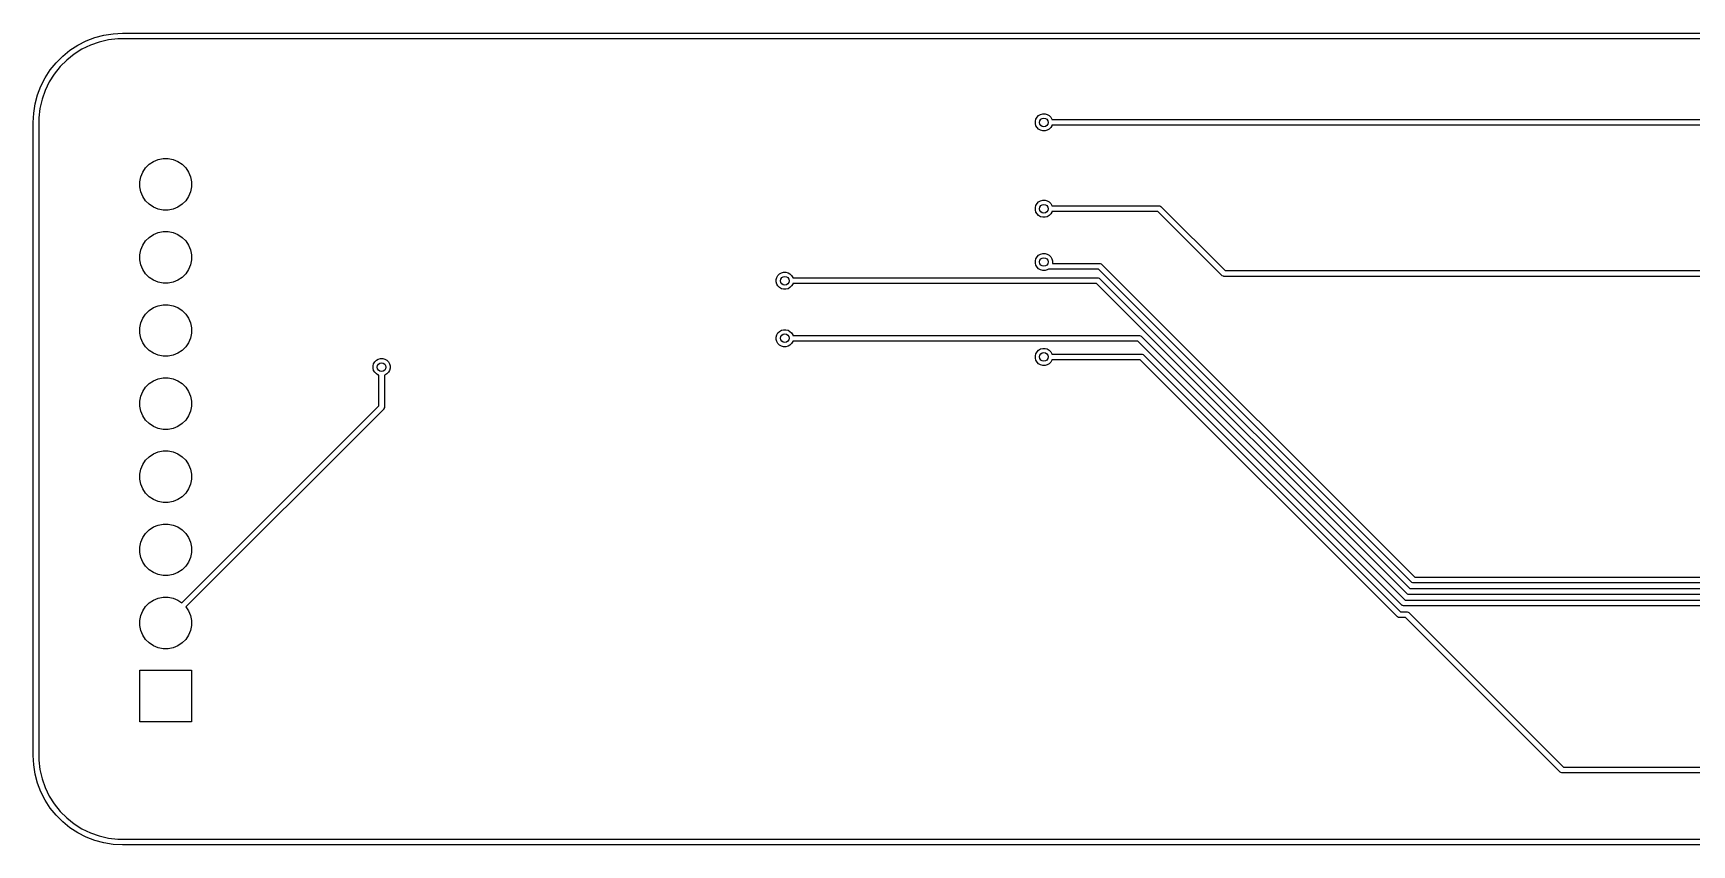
# Model space of a CAD drawing. Extents: x 1.67 to 6.2, y -2.52 to -1.41.
# Drawn here: x 1.669 to 3.937, y -2.524 to -1.413 of the extents above; entities that cross this region are included whole.
import ezdxf

# ---------------------------------------------------------------- set-up
doc = ezdxf.new("R2010")
doc.units = 0
doc.header["$MEASUREMENT"] = 0
doc.layers.add('BLACK', color=7, linetype='CONTINUOUS')

msp = doc.modelspace()

# ---------------------------------------------------------------- linework, layer by layer
at = {"layer": 'BLACK', "linetype": 'CONTINUOUS'}
for p, q in [((1.7303, -1.4297), (1.7417, -1.4239)), ((1.7417, -1.4239), (1.7536, -1.4194)), ((1.7597, -1.4255), (1.7476, -1.4298)), ((1.7536, -1.4194), (1.766, -1.4161)), ((1.7722, -1.4227), (1.7597, -1.4255)), ((1.766, -1.4161), (1.7786, -1.4141)), ((1.7849, -1.4213), (1.7722, -1.4227)), ((1.7786, -1.4141), (1.7913, -1.4134)), ((1.7913, -1.4213), (1.7849, -1.4213)), ((1.7913, -1.4134), (6.0827, -1.4134)), ((6.0827, -1.4213), (1.7913, -1.4213)), ((1.7006, -1.4538), (1.7097, -1.4447)), ((1.7151, -1.4502), (1.7061, -1.4592)), ((1.7097, -1.4447), (1.7196, -1.4367)), ((1.7252, -1.4422), (1.7151, -1.4502)), ((1.7196, -1.4367), (1.7303, -1.4297)), ((1.736, -1.4353), (1.7252, -1.4422)), ((1.7476, -1.4298), (1.736, -1.4353)), ((1.6856, -1.4744), (1.6926, -1.4637)), ((1.6981, -1.4693), (1.6913, -1.4801)), ((1.6926, -1.4637), (1.7006, -1.4538)), ((1.7061, -1.4592), (1.6981, -1.4693)), ((1.6753, -1.4977), (1.6798, -1.4858)), ((1.6798, -1.4858), (1.6856, -1.4744)), ((1.6857, -1.4917), (1.6815, -1.5038)), ((1.6913, -1.4801), (1.6857, -1.4917)), ((1.67, -1.5227), (1.672, -1.5101)), ((1.672, -1.5101), (1.6753, -1.4977)), ((1.6786, -1.5163), (1.6772, -1.529)), ((1.6815, -1.5038), (1.6786, -1.5163)), ((1.6693, -1.5354), (1.67, -1.5227)), ((1.6693, -2.4016), (1.6693, -1.5354)), ((1.6772, -1.529), (1.6772, -1.5354)), ((1.6772, -1.5354), (1.6772, -2.4016)), ((3.0395, -1.5339), (3.0403, -1.5309)), ((3.0395, -1.537), (3.0395, -1.5339)), ((3.0403, -1.54), (3.0395, -1.537)), ((3.0403, -1.5309), (3.0418, -1.5282)), ((3.0418, -1.5426), (3.0403, -1.54)), ((3.0418, -1.5282), (3.044, -1.5261)), ((3.044, -1.5261), (3.0467, -1.5245)), ((3.0467, -1.5245), (3.0496, -1.5237)), ((3.0496, -1.5237), (3.0527, -1.5237)), ((3.0527, -1.5237), (3.0557, -1.5245)), ((3.0557, -1.5245), (3.0584, -1.5261)), ((3.0584, -1.5261), (3.0606, -1.5282)), ((3.0606, -1.5282), (3.0621, -1.5309)), ((3.0621, -1.54), (3.0606, -1.5426)), ((3.0621, -1.5309), (3.0622, -1.5315)), ((3.0622, -1.5394), (3.0621, -1.54)), ((3.0622, -1.5315), (4.5866, -1.5315)), ((4.585, -1.5394), (3.0622, -1.5394)), ((3.044, -1.5448), (3.0418, -1.5426)), ((3.0467, -1.5463), (3.044, -1.5448)), ((3.0496, -1.5471), (3.0467, -1.5463)), ((3.0527, -1.5471), (3.0496, -1.5471)), ((3.0557, -1.5463), (3.0527, -1.5471)), ((3.0584, -1.5448), (3.0557, -1.5463)), ((3.0606, -1.5426), (3.0584, -1.5448)), ((1.8337, -1.5888), (1.8401, -1.5862)), ((1.8401, -1.5862), (1.8469, -1.5848)), ((1.8469, -1.5848), (1.8539, -1.5848)), ((1.8539, -1.5848), (1.8607, -1.5862)), ((1.8607, -1.5862), (1.8671, -1.5888)), ((1.8151, -1.6166), (1.8165, -1.6098)), ((1.8165, -1.6098), (1.8191, -1.6034)), ((1.8191, -1.6034), (1.823, -1.5976)), ((1.823, -1.5976), (1.8279, -1.5927)), ((1.8279, -1.5927), (1.8337, -1.5888)), ((1.8671, -1.5888), (1.8729, -1.5927)), ((1.8729, -1.5927), (1.8778, -1.5976)), ((1.8778, -1.5976), (1.8816, -1.6034)), ((1.8816, -1.6034), (1.8843, -1.6098)), ((1.8843, -1.6098), (1.8857, -1.6166)), ((1.8151, -1.6236), (1.8151, -1.6166)), ((1.8165, -1.6304), (1.8151, -1.6236)), ((1.8191, -1.6368), (1.8165, -1.6304)), ((1.8843, -1.6304), (1.8816, -1.6368)), ((1.8857, -1.6236), (1.8843, -1.6304)), ((1.8857, -1.6166), (1.8857, -1.6236)), ((1.823, -1.6426), (1.8191, -1.6368)), ((1.8279, -1.6475), (1.823, -1.6426)), ((1.8337, -1.6513), (1.8279, -1.6475)), ((1.8401, -1.654), (1.8337, -1.6513)), ((1.8469, -1.6553), (1.8401, -1.654)), ((1.8539, -1.6553), (1.8469, -1.6553)), ((1.8607, -1.654), (1.8539, -1.6553)), ((1.8671, -1.6513), (1.8607, -1.654)), ((1.8729, -1.6475), (1.8671, -1.6513)), ((1.8778, -1.6426), (1.8729, -1.6475)), ((1.8816, -1.6368), (1.8778, -1.6426)), ((3.0395, -1.652), (3.0403, -1.649)), ((3.0395, -1.6551), (3.0395, -1.652)), ((3.0403, -1.6581), (3.0395, -1.6551)), ((3.0403, -1.649), (3.0418, -1.6464)), ((3.0418, -1.6464), (3.044, -1.6442)), ((3.044, -1.6442), (3.0467, -1.6426)), ((3.0467, -1.6426), (3.0496, -1.6418)), ((3.0496, -1.6418), (3.0527, -1.6418)), ((3.0527, -1.6418), (3.0557, -1.6426)), ((3.0557, -1.6426), (3.0584, -1.6442)), ((3.0584, -1.6442), (3.0606, -1.6464)), ((3.0606, -1.6464), (3.0621, -1.649)), ((3.0621, -1.649), (3.0622, -1.6496)), ((3.0622, -1.6496), (3.2087, -1.6496)), ((3.2087, -1.6496), (3.2095, -1.6497)), ((3.2095, -1.6497), (3.2109, -1.6503)), ((3.2109, -1.6503), (3.2115, -1.6508)), ((3.2115, -1.6508), (3.299, -1.7382)), ((3.0418, -1.6607), (3.0403, -1.6581)), ((3.044, -1.6629), (3.0418, -1.6607)), ((3.0467, -1.6645), (3.044, -1.6629)), ((3.0496, -1.6653), (3.0467, -1.6645)), ((3.0527, -1.6653), (3.0496, -1.6653)), ((3.0557, -1.6645), (3.0527, -1.6653)), ((3.0584, -1.6629), (3.0557, -1.6645)), ((3.0606, -1.6607), (3.0584, -1.6629)), ((3.0621, -1.6581), (3.0606, -1.6607)), ((3.0622, -1.6575), (3.0621, -1.6581)), ((3.2071, -1.6575), (3.0622, -1.6575)), ((3.2945, -1.7449), (3.2071, -1.6575)), ((1.8191, -1.7034), (1.823, -1.6976)), ((1.823, -1.6976), (1.8279, -1.6927)), ((1.8279, -1.6927), (1.8337, -1.6888)), ((1.8337, -1.6888), (1.8401, -1.6862)), ((1.8401, -1.6862), (1.8469, -1.6848)), ((1.8469, -1.6848), (1.8539, -1.6848)), ((1.8539, -1.6848), (1.8607, -1.6862)), ((1.8607, -1.6862), (1.8671, -1.6888)), ((1.8671, -1.6888), (1.8729, -1.6927)), ((1.8729, -1.6927), (1.8778, -1.6976)), ((1.8778, -1.6976), (1.8816, -1.7034)), ((1.8151, -1.7166), (1.8165, -1.7098)), ((1.8151, -1.7236), (1.8151, -1.7166)), ((1.8165, -1.7098), (1.8191, -1.7034)), ((1.8816, -1.7034), (1.8843, -1.7098)), ((1.8843, -1.7098), (1.8857, -1.7166)), ((1.8857, -1.7166), (1.8857, -1.7236)), ((3.0395, -1.7248), (3.0403, -1.7219)), ((3.0403, -1.7219), (3.0418, -1.7192)), ((3.0418, -1.7192), (3.044, -1.717)), ((3.044, -1.717), (3.0467, -1.7155)), ((3.0467, -1.7155), (3.0496, -1.7147)), ((3.0496, -1.7147), (3.0527, -1.7147)), ((3.0527, -1.7147), (3.0557, -1.7155)), ((3.0557, -1.7155), (3.0584, -1.717)), ((3.0584, -1.717), (3.0606, -1.7192)), ((3.0606, -1.7192), (3.0621, -1.7219)), ((3.0621, -1.7219), (3.0629, -1.7248)), ((1.8165, -1.7304), (1.8151, -1.7236)), ((1.8191, -1.7368), (1.8165, -1.7304)), ((1.823, -1.7426), (1.8191, -1.7368)), ((1.8279, -1.7475), (1.823, -1.7426)), ((1.8778, -1.7426), (1.8729, -1.7475)), ((1.8816, -1.7368), (1.8778, -1.7426)), ((1.8843, -1.7304), (1.8816, -1.7368)), ((1.8857, -1.7236), (1.8843, -1.7304)), ((2.6859, -1.7474), (2.6875, -1.7448)), ((2.6875, -1.7448), (2.6897, -1.7426)), ((2.6897, -1.7426), (2.6923, -1.7411)), ((2.6923, -1.7411), (2.6953, -1.7403)), ((2.6953, -1.7403), (2.6984, -1.7403)), ((2.6984, -1.7403), (2.7014, -1.7411)), ((2.7014, -1.7411), (2.704, -1.7426)), ((2.704, -1.7426), (2.7062, -1.7448)), ((2.7062, -1.7448), (2.7078, -1.7474)), ((3.0395, -1.7279), (3.0395, -1.7248)), ((3.0403, -1.7309), (3.0395, -1.7279)), ((3.0418, -1.7336), (3.0403, -1.7309)), ((3.044, -1.7357), (3.0418, -1.7336)), ((3.0467, -1.7373), (3.044, -1.7357)), ((3.0496, -1.7381), (3.0467, -1.7373)), ((3.0527, -1.7381), (3.0496, -1.7381)), ((3.0557, -1.7373), (3.0527, -1.7381)), ((3.0576, -1.7362), (3.0557, -1.7373)), ((3.1257, -1.7362), (3.0576, -1.7362)), ((3.0629, -1.7279), (3.0628, -1.7283)), ((3.0628, -1.7283), (3.1273, -1.7283)), ((3.0629, -1.7248), (3.0629, -1.7279)), ((3.5537, -2.1642), (3.1257, -1.7362)), ((3.1273, -1.7283), (3.1281, -1.7284)), ((3.1281, -1.7284), (3.1295, -1.729)), ((3.1295, -1.729), (3.1301, -1.7295)), ((3.1301, -1.7295), (3.5581, -2.1575)), ((3.2951, -1.7454), (3.2945, -1.7449)), ((3.2966, -1.746), (3.2951, -1.7454)), ((3.2973, -1.7461), (3.2966, -1.746)), ((4.7174, -1.7461), (3.2973, -1.7461)), ((3.299, -1.7382), (4.719, -1.7382)), ((1.8337, -1.7513), (1.8279, -1.7475)), ((1.8401, -1.754), (1.8337, -1.7513)), ((1.8469, -1.7553), (1.8401, -1.754)), ((1.8539, -1.7553), (1.8469, -1.7553)), ((1.8607, -1.754), (1.8539, -1.7553)), ((1.8671, -1.7513), (1.8607, -1.754)), ((1.8729, -1.7475), (1.8671, -1.7513)), ((2.6851, -1.7504), (2.6859, -1.7474)), ((2.6851, -1.7535), (2.6851, -1.7504)), ((2.6859, -1.7565), (2.6851, -1.7535)), ((2.6875, -1.7592), (2.6859, -1.7565)), ((2.6897, -1.7613), (2.6875, -1.7592)), ((2.6923, -1.7629), (2.6897, -1.7613)), ((2.6953, -1.7637), (2.6923, -1.7629)), ((2.6984, -1.7637), (2.6953, -1.7637)), ((2.7014, -1.7629), (2.6984, -1.7637)), ((2.704, -1.7613), (2.7014, -1.7629)), ((2.7062, -1.7592), (2.704, -1.7613)), ((2.7078, -1.7565), (2.7062, -1.7592)), ((2.7078, -1.7474), (2.7079, -1.748)), ((2.7079, -1.7559), (2.7078, -1.7565)), ((2.7079, -1.748), (3.1247, -1.748)), ((3.1231, -1.7559), (2.7079, -1.7559)), ((3.5472, -2.1799), (3.1231, -1.7559)), ((3.1247, -1.748), (3.1255, -1.7481)), ((3.1255, -1.7481), (3.1269, -1.7487)), ((3.1269, -1.7487), (3.1275, -1.7492)), ((3.1275, -1.7492), (3.5516, -2.1732)), ((1.8279, -1.7927), (1.8337, -1.7888)), ((1.8337, -1.7888), (1.8401, -1.7862)), ((1.8401, -1.7862), (1.8469, -1.7848)), ((1.8469, -1.7848), (1.8539, -1.7848)), ((1.8539, -1.7848), (1.8607, -1.7862)), ((1.8607, -1.7862), (1.8671, -1.7888)), ((1.8671, -1.7888), (1.8729, -1.7927)), ((1.8151, -1.8166), (1.8165, -1.8098)), ((1.8165, -1.8098), (1.8191, -1.8034)), ((1.8191, -1.8034), (1.823, -1.7976)), ((1.823, -1.7976), (1.8279, -1.7927)), ((1.8729, -1.7927), (1.8778, -1.7976)), ((1.8778, -1.7976), (1.8816, -1.8034)), ((1.8816, -1.8034), (1.8843, -1.8098)), ((1.8843, -1.8098), (1.8857, -1.8166)), ((1.8151, -1.8236), (1.8151, -1.8166)), ((1.8165, -1.8304), (1.8151, -1.8236)), ((1.8191, -1.8368), (1.8165, -1.8304)), ((1.823, -1.8426), (1.8191, -1.8368)), ((1.8816, -1.8368), (1.8778, -1.8426)), ((1.8843, -1.8304), (1.8816, -1.8368)), ((1.8857, -1.8236), (1.8843, -1.8304)), ((1.8857, -1.8166), (1.8857, -1.8236)), ((2.6851, -1.8292), (2.6859, -1.8262)), ((2.6851, -1.8323), (2.6851, -1.8292)), ((2.6859, -1.8352), (2.6851, -1.8323)), ((2.6859, -1.8262), (2.6875, -1.8235)), ((2.6875, -1.8379), (2.6859, -1.8352)), ((2.6875, -1.8235), (2.6897, -1.8213)), ((2.6897, -1.8213), (2.6923, -1.8198)), ((2.6923, -1.8198), (2.6953, -1.819)), ((2.6953, -1.819), (2.6984, -1.819)), ((2.6984, -1.819), (2.7014, -1.8198)), ((2.7014, -1.8198), (2.704, -1.8213)), ((2.704, -1.8213), (2.7062, -1.8235)), ((2.7062, -1.8235), (2.7078, -1.8262)), ((2.7078, -1.8352), (2.7062, -1.8379)), ((2.7078, -1.8262), (2.7079, -1.8268)), ((2.7079, -1.8346), (2.7078, -1.8352)), ((2.7079, -1.8268), (3.1812, -1.8268)), ((3.1796, -1.8346), (2.7079, -1.8346)), ((3.5406, -2.1957), (3.1796, -1.8346)), ((3.1812, -1.8268), (3.182, -1.8268)), ((3.182, -1.8268), (3.1834, -1.8274)), ((3.1834, -1.8274), (3.184, -1.8279)), ((3.184, -1.8279), (3.5451, -2.189)), ((1.8279, -1.8475), (1.823, -1.8426)), ((1.8337, -1.8513), (1.8279, -1.8475)), ((1.8401, -1.854), (1.8337, -1.8513)), ((1.8469, -1.8553), (1.8401, -1.854)), ((1.8539, -1.8553), (1.8469, -1.8553)), ((1.8607, -1.854), (1.8539, -1.8553)), ((1.8671, -1.8513), (1.8607, -1.854)), ((1.8729, -1.8475), (1.8671, -1.8513)), ((1.8778, -1.8426), (1.8729, -1.8475)), ((2.1385, -1.8607), (2.1411, -1.8592)), ((2.1411, -1.8592), (2.1441, -1.8584)), ((2.1441, -1.8584), (2.1472, -1.8584)), ((2.1472, -1.8584), (2.1502, -1.8592)), ((2.1502, -1.8592), (2.1529, -1.8607)), ((2.6897, -1.8401), (2.6875, -1.8379)), ((2.6923, -1.8416), (2.6897, -1.8401)), ((2.6953, -1.8424), (2.6923, -1.8416)), ((2.6984, -1.8424), (2.6953, -1.8424)), ((2.7014, -1.8416), (2.6984, -1.8424)), ((2.704, -1.8401), (2.7014, -1.8416)), ((2.7062, -1.8379), (2.704, -1.8401)), ((3.0395, -1.8548), (3.0403, -1.8518)), ((3.0395, -1.8578), (3.0395, -1.8548)), ((3.0403, -1.8608), (3.0395, -1.8578)), ((3.0403, -1.8518), (3.0418, -1.8491)), ((3.0418, -1.8491), (3.044, -1.8469)), ((3.044, -1.8469), (3.0467, -1.8454)), ((3.0467, -1.8454), (3.0496, -1.8446)), ((3.0496, -1.8446), (3.0527, -1.8446)), ((3.0527, -1.8446), (3.0557, -1.8454)), ((3.0557, -1.8454), (3.0584, -1.8469)), ((3.0584, -1.8469), (3.0606, -1.8491)), ((3.0606, -1.8491), (3.0621, -1.8518)), ((3.0621, -1.8518), (3.0622, -1.8524)), ((3.0622, -1.8524), (3.1845, -1.8524)), ((3.1845, -1.8524), (3.1853, -1.8524)), ((3.1853, -1.8524), (3.1867, -1.853)), ((3.1867, -1.853), (3.1873, -1.8535)), ((3.1873, -1.8535), (3.5385, -2.2047)), ((2.134, -1.8685), (2.1348, -1.8656)), ((2.134, -1.8716), (2.134, -1.8685)), ((2.1348, -1.8746), (2.134, -1.8716)), ((2.1348, -1.8656), (2.1363, -1.8629)), ((2.1363, -1.8773), (2.1348, -1.8746)), ((2.1363, -1.8629), (2.1385, -1.8607)), ((2.1385, -1.8794), (2.1363, -1.8773)), ((2.1411, -1.881), (2.1385, -1.8794)), ((2.1417, -1.8811), (2.1411, -1.881)), ((2.1417, -1.9232), (2.1417, -1.8811)), ((2.1502, -1.881), (2.1496, -1.8811)), ((2.1496, -1.8811), (2.1496, -1.9248)), ((2.1529, -1.8794), (2.1502, -1.881)), ((2.1529, -1.8607), (2.155, -1.8629)), ((2.155, -1.8773), (2.1529, -1.8794)), ((2.155, -1.8629), (2.1566, -1.8656)), ((2.1566, -1.8746), (2.155, -1.8773)), ((2.1566, -1.8656), (2.1574, -1.8685)), ((2.1574, -1.8716), (2.1566, -1.8746)), ((2.1574, -1.8685), (2.1574, -1.8716)), ((3.0418, -1.8635), (3.0403, -1.8608)), ((3.044, -1.8657), (3.0418, -1.8635)), ((3.0467, -1.8672), (3.044, -1.8657)), ((3.0496, -1.868), (3.0467, -1.8672)), ((3.0527, -1.868), (3.0496, -1.868)), ((3.0557, -1.8672), (3.0527, -1.868)), ((3.0584, -1.8657), (3.0557, -1.8672)), ((3.0606, -1.8635), (3.0584, -1.8657)), ((3.0621, -1.8608), (3.0606, -1.8635)), ((3.0622, -1.8602), (3.0621, -1.8608)), ((3.1829, -1.8602), (3.0622, -1.8602)), ((3.5341, -2.2114), (3.1829, -1.8602)), ((1.8165, -1.9098), (1.8191, -1.9034)), ((1.8191, -1.9034), (1.823, -1.8976)), ((1.823, -1.8976), (1.8279, -1.8927)), ((1.8279, -1.8927), (1.8337, -1.8888)), ((1.8337, -1.8888), (1.8401, -1.8862)), ((1.8401, -1.8862), (1.8469, -1.8848)), ((1.8469, -1.8848), (1.8539, -1.8848)), ((1.8539, -1.8848), (1.8607, -1.8862)), ((1.8607, -1.8862), (1.8671, -1.8888)), ((1.8671, -1.8888), (1.8729, -1.8927)), ((1.8729, -1.8927), (1.8778, -1.8976)), ((1.8778, -1.8976), (1.8816, -1.9034)), ((1.8816, -1.9034), (1.8843, -1.9098)), ((1.8151, -1.9166), (1.8165, -1.9098)), ((1.8151, -1.9236), (1.8151, -1.9166)), ((1.8165, -1.9304), (1.8151, -1.9236)), ((1.8725, -2.1924), (2.1417, -1.9232)), ((1.8843, -1.9098), (1.8857, -1.9166)), ((1.8857, -1.9236), (1.8843, -1.9304)), ((1.8857, -1.9166), (1.8857, -1.9236)), ((2.1489, -1.927), (2.1485, -1.9276)), ((2.1495, -1.9256), (2.1489, -1.927)), ((2.1496, -1.9248), (2.1495, -1.9256)), ((1.8191, -1.9368), (1.8165, -1.9304)), ((1.823, -1.9426), (1.8191, -1.9368)), ((1.8279, -1.9475), (1.823, -1.9426)), ((1.8337, -1.9513), (1.8279, -1.9475)), ((1.8729, -1.9475), (1.8671, -1.9513)), ((1.8778, -1.9426), (1.8729, -1.9475)), ((1.8816, -1.9368), (1.8778, -1.9426)), ((2.1485, -1.9276), (1.878, -2.198)), ((1.8843, -1.9304), (1.8816, -1.9368)), ((1.8401, -1.954), (1.8337, -1.9513)), ((1.8469, -1.9553), (1.8401, -1.954)), ((1.8539, -1.9553), (1.8469, -1.9553)), ((1.8607, -1.954), (1.8539, -1.9553)), ((1.8671, -1.9513), (1.8607, -1.954)), ((1.823, -1.9976), (1.8279, -1.9927)), ((1.8279, -1.9927), (1.8337, -1.9888)), ((1.8337, -1.9888), (1.8401, -1.9862)), ((1.8401, -1.9862), (1.8469, -1.9848)), ((1.8469, -1.9848), (1.8539, -1.9848)), ((1.8539, -1.9848), (1.8607, -1.9862)), ((1.8607, -1.9862), (1.8671, -1.9888)), ((1.8671, -1.9888), (1.8729, -1.9927)), ((1.8729, -1.9927), (1.8778, -1.9976)), ((1.8151, -2.0166), (1.8165, -2.0098)), ((1.8151, -2.0236), (1.8151, -2.0166)), ((1.8165, -2.0098), (1.8191, -2.0034)), ((1.8191, -2.0034), (1.823, -1.9976)), ((1.8778, -1.9976), (1.8816, -2.0034)), ((1.8816, -2.0034), (1.8843, -2.0098)), ((1.8843, -2.0098), (1.8857, -2.0166)), ((1.8857, -2.0166), (1.8857, -2.0236)), ((1.8165, -2.0304), (1.8151, -2.0236)), ((1.8191, -2.0368), (1.8165, -2.0304)), ((1.823, -2.0426), (1.8191, -2.0368)), ((1.8816, -2.0368), (1.8778, -2.0426)), ((1.8843, -2.0304), (1.8816, -2.0368)), ((1.8857, -2.0236), (1.8843, -2.0304)), ((1.8279, -2.0475), (1.823, -2.0426)), ((1.8337, -2.0513), (1.8279, -2.0475)), ((1.8401, -2.054), (1.8337, -2.0513)), ((1.8469, -2.0553), (1.8401, -2.054)), ((1.8539, -2.0553), (1.8469, -2.0553)), ((1.8607, -2.054), (1.8539, -2.0553)), ((1.8671, -2.0513), (1.8607, -2.054)), ((1.8729, -2.0475), (1.8671, -2.0513)), ((1.8778, -2.0426), (1.8729, -2.0475)), ((1.8337, -2.0888), (1.8401, -2.0862)), ((1.8401, -2.0862), (1.8469, -2.0848)), ((1.8469, -2.0848), (1.8539, -2.0848)), ((1.8539, -2.0848), (1.8607, -2.0862)), ((1.8607, -2.0862), (1.8671, -2.0888)), ((1.8165, -2.1098), (1.8191, -2.1034)), ((1.8191, -2.1034), (1.823, -2.0976)), ((1.823, -2.0976), (1.8279, -2.0927)), ((1.8279, -2.0927), (1.8337, -2.0888)), ((1.8671, -2.0888), (1.8729, -2.0927)), ((1.8729, -2.0927), (1.8778, -2.0976)), ((1.8778, -2.0976), (1.8816, -2.1034)), ((1.8816, -2.1034), (1.8843, -2.1098)), ((1.8151, -2.1166), (1.8165, -2.1098)), ((1.8151, -2.1236), (1.8151, -2.1166)), ((1.8165, -2.1304), (1.8151, -2.1236)), ((1.8191, -2.1368), (1.8165, -2.1304)), ((1.8843, -2.1304), (1.8816, -2.1368)), ((1.8843, -2.1098), (1.8857, -2.1166)), ((1.8857, -2.1236), (1.8843, -2.1304)), ((1.8857, -2.1166), (1.8857, -2.1236)), ((1.823, -2.1426), (1.8191, -2.1368)), ((1.8279, -2.1475), (1.823, -2.1426)), ((1.8337, -2.1513), (1.8279, -2.1475)), ((1.8401, -2.154), (1.8337, -2.1513)), ((1.8469, -2.1553), (1.8401, -2.154)), ((1.8607, -2.154), (1.8539, -2.1553)), ((1.8671, -2.1513), (1.8607, -2.154)), ((1.8729, -2.1475), (1.8671, -2.1513)), ((1.8778, -2.1426), (1.8729, -2.1475)), ((1.8816, -2.1368), (1.8778, -2.1426)), ((1.8539, -2.1553), (1.8469, -2.1553)), ((3.5516, -2.1732), (4.2935, -2.1732)), ((3.5543, -2.1647), (3.5537, -2.1642)), ((3.5557, -2.1653), (3.5543, -2.1647)), ((3.5565, -2.1654), (3.5557, -2.1653)), ((4.2664, -2.1654), (3.5565, -2.1654)), ((3.5581, -2.1575), (4.2647, -2.1575)), ((1.8191, -2.2034), (1.823, -2.1976)), ((1.823, -2.1976), (1.8279, -2.1927)), ((1.8279, -2.1927), (1.8337, -2.1888)), ((1.8337, -2.1888), (1.8401, -2.1862)), ((1.8401, -2.1862), (1.8469, -2.1848)), ((1.8469, -2.1848), (1.8539, -2.1848)), ((1.8539, -2.1848), (1.8607, -2.1862)), ((1.8607, -2.1862), (1.8671, -2.1888)), ((1.8671, -2.1888), (1.8725, -2.1924)), ((1.878, -2.198), (1.8816, -2.2034)), ((3.5412, -2.1962), (3.5406, -2.1957)), ((3.5417, -2.1964), (3.5412, -2.1962)), ((3.5427, -2.1968), (3.5417, -2.1964)), ((3.5434, -2.1969), (3.5427, -2.1968)), ((4.4498, -2.1969), (3.5434, -2.1969)), ((3.5451, -2.189), (4.4482, -2.189)), ((3.5478, -2.1804), (3.5472, -2.1799)), ((3.5482, -2.1806), (3.5478, -2.1804)), ((3.5492, -2.181), (3.5482, -2.1806)), ((3.5499, -2.1811), (3.5492, -2.181)), ((4.2952, -2.1811), (3.5499, -2.1811)), ((1.8151, -2.2166), (1.8165, -2.2098)), ((1.8151, -2.2236), (1.8151, -2.2166)), ((1.8165, -2.2098), (1.8191, -2.2034)), ((1.8816, -2.2034), (1.8843, -2.2098)), ((1.8843, -2.2098), (1.8857, -2.2166)), ((1.8857, -2.2166), (1.8857, -2.2236)), ((3.5347, -2.2119), (3.5341, -2.2114)), ((3.5361, -2.2125), (3.5347, -2.2119)), ((3.5369, -2.2126), (3.5361, -2.2125)), ((3.5456, -2.2126), (3.5369, -2.2126)), ((3.5385, -2.2047), (3.5472, -2.2047)), ((3.7571, -2.424), (3.5456, -2.2126)), ((3.5472, -2.2047), (3.548, -2.2048)), ((3.548, -2.2048), (3.5494, -2.2054)), ((3.5494, -2.2054), (3.55, -2.2059)), ((3.55, -2.2059), (3.7615, -2.4173)), ((1.8165, -2.2304), (1.8151, -2.2236)), ((1.8191, -2.2368), (1.8165, -2.2304)), ((1.823, -2.2426), (1.8191, -2.2368)), ((1.8279, -2.2475), (1.823, -2.2426)), ((1.8778, -2.2426), (1.8729, -2.2475)), ((1.8816, -2.2368), (1.8778, -2.2426)), ((1.8843, -2.2304), (1.8816, -2.2368)), ((1.8857, -2.2236), (1.8843, -2.2304)), ((1.8337, -2.2513), (1.8279, -2.2475)), ((1.8401, -2.254), (1.8337, -2.2513)), ((1.8469, -2.2553), (1.8401, -2.254)), ((1.8539, -2.2553), (1.8469, -2.2553)), ((1.8607, -2.254), (1.8539, -2.2553)), ((1.8671, -2.2513), (1.8607, -2.254)), ((1.8729, -2.2475), (1.8671, -2.2513)), ((1.815, -2.3555), (1.815, -2.2846)), ((1.815, -2.2846), (1.8858, -2.2846)), ((1.8858, -2.2846), (1.8858, -2.3555)), ((1.8858, -2.3555), (1.815, -2.3555)), ((1.67, -2.4143), (1.6693, -2.4016)), ((1.6772, -2.4016), (1.6772, -2.408)), ((1.672, -2.4269), (1.67, -2.4143)), ((1.6772, -2.408), (1.6786, -2.4207)), ((1.6786, -2.4207), (1.6815, -2.4332)), ((3.7577, -2.4245), (3.7571, -2.424)), ((3.7581, -2.4247), (3.7577, -2.4245)), ((3.7591, -2.4251), (3.7581, -2.4247)), ((3.7598, -2.4252), (3.7591, -2.4251)), ((5.5842, -2.4252), (3.7598, -2.4252)), ((3.7615, -2.4173), (5.5826, -2.4173)), ((1.6753, -2.4393), (1.672, -2.4269)), ((1.6798, -2.4512), (1.6753, -2.4393)), ((1.6815, -2.4332), (1.6857, -2.4453)), ((1.6857, -2.4453), (1.6913, -2.4569)), ((1.6856, -2.4626), (1.6798, -2.4512)), ((1.6926, -2.4733), (1.6856, -2.4626)), ((1.6913, -2.4569), (1.6981, -2.4677)), ((1.6981, -2.4677), (1.7061, -2.4778)), ((1.7006, -2.4832), (1.6926, -2.4733)), ((1.7097, -2.4923), (1.7006, -2.4832)), ((1.7061, -2.4778), (1.7151, -2.4868)), ((1.7196, -2.5003), (1.7097, -2.4923)), ((1.7151, -2.4868), (1.7252, -2.4948)), ((1.7303, -2.5073), (1.7196, -2.5003)), ((1.7252, -2.4948), (1.736, -2.5017)), ((1.7417, -2.5131), (1.7303, -2.5073)), ((1.736, -2.5017), (1.7476, -2.5072)), ((1.7536, -2.5176), (1.7417, -2.5131)), ((1.7476, -2.5072), (1.7597, -2.5115)), ((1.7597, -2.5115), (1.7722, -2.5143)), ((1.7722, -2.5143), (1.7849, -2.5157)), ((1.7849, -2.5157), (1.7913, -2.5157)), ((1.7913, -2.5157), (6.0827, -2.5157)), ((1.766, -2.521), (1.7536, -2.5176)), ((1.7786, -2.523), (1.766, -2.521)), ((1.7913, -2.5236), (1.7786, -2.523)), ((6.0827, -2.5236), (1.7913, -2.5236))]:
    msp.add_line(p, q, dxfattribs=at)
at = {"layer": 'BLACK'}
for centre in [(3.0512, -1.5354), (3.0512, -1.6535), (3.0512, -1.7264), (2.6969, -1.752), (2.6969, -1.8307), (3.0512, -1.8563), (2.1457, -1.8701)]:
    msp.add_circle(centre, 0.00591, dxfattribs=at)

doc.saveas('drawing.dxf')
